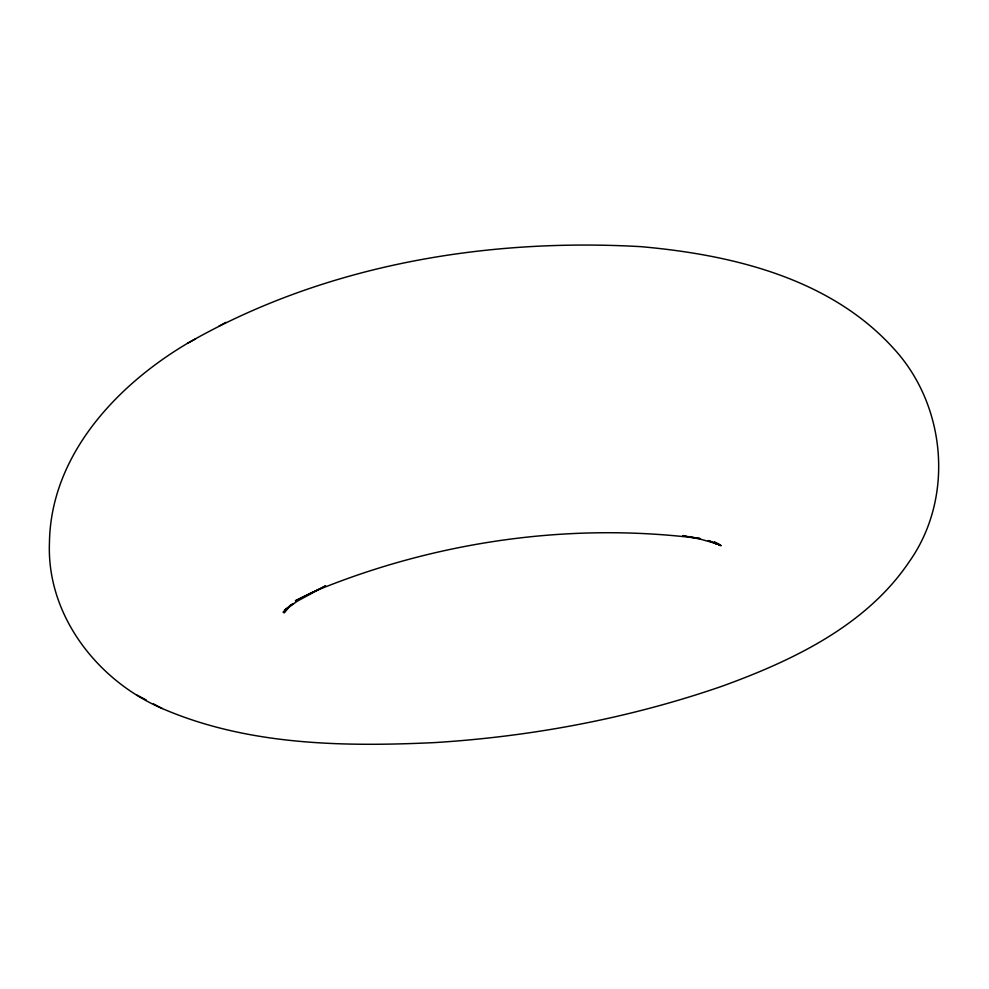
<?xml version="1.0" encoding="UTF-8"?>
<svg xmlns="http://www.w3.org/2000/svg" width="989" height="989" viewBox="0 0 989 989"><rect width="100%" height="100%" fill="white"/><g stroke="black" fill="none" stroke-linecap="round" stroke-linejoin="round"><path stroke-width="1.48" d="M289.567 606.208L284.016 612.871L291.322 604.489L283.126 612.339L293.164 603.574L284.412 610.213L297.417 601.114L325.369 585.983M187.712 343.195C116.442 385.314 50.699 455.472 49.45 542.677C46.495 615.232 97.379 680.605 162.27 708.544C247.806 745.471 343.096 746.88 434.69 742.591C532.379 736.496 629.474 718.237 722.032 686.23C792.473 660.677 866.179 625.728 909.274 561.678C954.36 498.036 946.362 405.713 893.796 348.672C830.191 278.144 731.934 254.717 640.909 246.657C485.389 237.817 323.935 265.077 187.712 343.195L195.649 338.856M218.792 326.246L225.875 322.365M312.944 592.09L295.365 600.768L325.566 585.896M314.898 591.162C435.654 541.44 570.344 521.895 700.039 538.548L688.74 536.594M683.09 535.618L685.909 536.1M683.115 535.655L700.41 539.153L716.827 543.789L708.272 540.538L720.313 545.186L715.381 542.627M714.454 542.195L721.142 545.73L717.581 543.357M136.939 695.069L146.261 700.002M153.468 703.896L162.27 708.544M714.726 542.219L716.642 544.333L714.75 542.133M719.782 545.433L717.458 543.715L719.782 545.433"/></g></svg>
